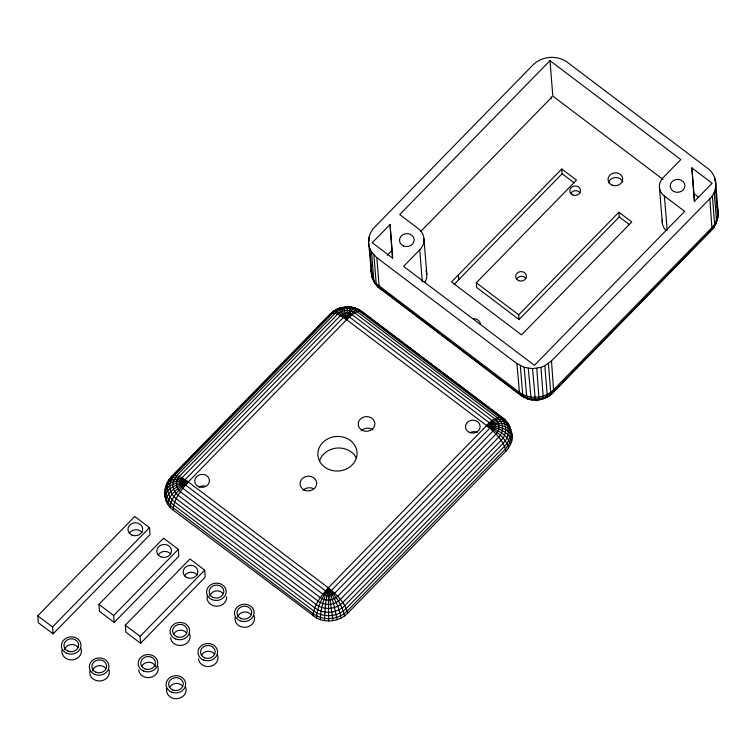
<?xml version="1.0" encoding="UTF-8"?>
<svg xmlns="http://www.w3.org/2000/svg" width="756" height="756" viewBox="0 0 756 756"><rect width="100%" height="100%" fill="white"/><g stroke="black" fill="none" stroke-linecap="round" stroke-linejoin="round"><path stroke-width="1.13" d="M316.528 618.049L173.039 510.017C162.058 502.324 162.549 485.437 171.565 476.422L329.899 314.212C335.636 311.066 341.901 316.802 346.607 319.703L486.647 425.571C505.755 421.281 521.753 432.744 506.01 451.048L347.665 613.258C339.709 621.309 326.564 623.19 316.528 618.049C316.934 607.03 322.604 596.928 328.312 587.781L486.647 425.571C491.164 419.504 503.638 411.793 506.69 423.237M173.039 510.017C173.767 499.045 181.232 489.812 188.263 481.912L346.607 319.703C350.841 316.102 356.218 309.506 362.398 311.746L502.447 417.614M313.088 615.885C313.816 604.913 321.272 595.681 328.312 587.781C336.467 594.547 345.209 602.541 347.665 613.258M170.081 507.342C171.111 496.465 180.249 488.376 188.263 481.912L328.312 587.781C335.333 595.983 342.44 605.102 344.585 615.923M547.713 395.804L549.111 395.813L552.995 392.704L553.666 391.391L551.483 360.943L709.818 198.733C718.597 190.503 717.463 175.09 707.55 168.257L567.501 62.379C557.333 54.763 541.835 55.953 532.923 65.007L374.579 227.216C369.145 232.697 366.953 241.24 369.807 248.516L372.113 277.168L374.315 282.423L377.669 286.789L520.497 395.171C530.079 402.57 544.641 401.474 552.995 392.704L711.33 230.495C716.508 224.986 719.003 217.218 717.917 209.724M167.709 504.252C168.994 493.488 179.635 486.845 188.263 481.912C183.566 479.02 177.301 473.275 171.565 476.422L170.884 477.735L333.783 311.103L339.057 312.946L346.607 319.703L351.011 313.995L356.671 309.488L358.079 309.261L362.398 311.746M714.496 226.138L710.12 231.298L713.702 227.594L714.647 224.296L712.35 195.653M165.989 500.831C167.482 490.238 179.389 485.286 188.263 481.912C182.659 479.54 172.822 474.088 168.399 480.778L172.774 475.618M166.358 486.032C168.021 476.403 181.742 480.032 188.263 481.912C179.503 483.755 166.613 486.788 164.978 497.183M715.431 188.594L717.737 217.246L715.478 224.39L713.947 225.666M164.695 493.432C166.414 483.273 179.956 482.328 188.263 481.912C180.712 481.071 166.887 479.776 165.158 489.671L166.055 486.94M717.038 217.435L718.2 213.485L715.611 181.081M368.512 241.117L371.621 275.467L371.574 269.92M339.614 309.213L340.247 307.862L347.533 306.738L354.762 307.881L356.114 309.232M167.416 482.526C163.844 490.37 166.811 500.066 173.691 505.065L313.74 610.933C323.303 618.096 337.866 616.981 346.239 608.467L504.573 446.257C510.64 440.285 512.152 430.258 507.456 423.029C500.945 419.089 492.912 422.831 486.647 425.571C494.802 432.337 503.553 440.332 506.01 451.048M717.737 217.246L714.647 224.296L712.124 227.386L553.789 389.595C544.878 398.648 529.38 399.839 519.202 392.213L376.204 283.68L373.833 280.589L371.527 251.937L369.807 248.516M335.758 310.782L336.855 309.232L340.247 307.862L340.899 308.24L346.607 319.703L351.171 311.085L353.742 308.259L354.762 307.881L359.157 309.705L361.585 311.878M544.991 397.458L546.758 397.24L547.155 394.415L544.849 365.772L551.483 360.943M535.55 399.659L535.361 400.179L532.526 368.654L524.173 367.331L516.896 363.57L376.857 257.701L371.527 251.937M715.478 224.39L716.537 220.884L714.231 192.232M170.582 478.293C165.224 485.721 167.322 496.777 174.74 502.022L314.789 607.89C323.596 614.486 337.015 613.456 344.736 605.622L503.071 443.403C510.669 436.278 509.695 422.935 501.105 417.01L358.079 309.261M390.03 224.513L372.254 242.723L392.525 258.042L390.03 224.513L392.014 249.111M667.17 230.372L664.411 196.05A14.714 12.965 -4.6 0 1 663.04 177.754L680.816 159.554L549.981 60.65L399.726 214.581L418.153 228.51A17.171 15.129 -4.6 0 1 419.741 249.849L422.32 281.894M387.261 255.245L392.109 250.283L392.704 258.372M37.8 615.809L134.738 516.499L149.48 527.641L150.038 534.577L53.1 633.887L38.358 622.746L37.8 615.809L52.542 626.951L53.1 633.887M420.648 231.553L552.022 96.957M419.741 249.849L403.581 266.405L534.416 365.309L684.681 211.368L664.411 196.05M52.542 626.951L149.48 527.641M98.932 604.384L163.561 538.178L178.303 549.319L178.86 556.255L114.232 622.462L99.49 611.32L98.932 604.384L113.674 615.526L114.232 622.462M113.674 615.526L178.303 549.319M519.079 319.552L476.696 287.507L476.318 282.782L576.488 180.155L561.746 169.013L451.502 281.96L521.527 334.889L631.77 221.952L618.871 212.2L518.701 314.827L519.079 319.552L619.249 216.925L618.871 212.2M454.158 284.35L562.124 173.738L561.746 169.013M125.307 625.203L189.936 558.996L204.678 570.147L205.235 577.074L140.607 643.28L125.865 632.139L125.307 625.203L140.049 636.354L140.607 643.28M140.049 636.354L204.678 570.147M551.785 393.507L712.01 229.181L709.818 198.733M553.666 391.391C544.896 400.302 529.625 401.474 519.608 393.97L516.896 363.57M532.3 399.404L531.685 399.886L527.338 398.705L526.781 397.684L524.173 367.331M333.783 311.103L329.899 314.212L329.229 315.526L332.801 311.708L336.855 309.232L337.904 309.459L340.833 311.869L346.607 319.703L350.595 307.512L351.209 307.03L355.556 308.202M549.111 395.813L550.094 395.208L550.699 392.26L548.402 363.608M336.136 309.676L339.813 308.183M532.526 368.654L540.937 367.359L544.849 365.772M546.758 397.24L539.189 399.64L531.184 399.631L528.274 368.314M529.153 398.658L527.338 398.705M340.786 307.957L342.733 307.503M539.878 399.168L542.647 399.055L543.28 397.703L540.937 367.359M347.713 306.974L343.706 307.276L346.607 319.703L347.533 306.738L351.701 307.286M520.345 365.734L522.651 394.386L523.001 396.106L524.815 397.656L519.608 393.97M381.789 289.907L377.669 286.789L376.204 283.68L373.899 255.027M373.833 280.589L374.315 282.423L377.168 284.917M691.872 167.908L712.143 183.236L694.367 201.436L691.872 167.908L694.547 201.776M693.951 193.678L698.553 197.165M662.965 179.37L552.834 96.116L549.981 60.65M562.124 173.738L574.106 182.801M619.249 216.925L629.389 224.589M476.318 282.782L518.701 314.827M535.39 399.357L537.27 400.784M521.829 395.775L376.658 285.475M363.286 312.946L374.56 321.47M376.441 322.888L386.779 330.703M393.356 335.683L405.575 344.916M407.456 346.342L420.62 356.284M425.316 359.837L436.599 368.361M438.48 369.788L451.634 379.729M456.331 383.283L467.614 391.816M472.311 395.369L482.649 403.184M487.355 406.737L498.629 415.261M503.326 418.815L506.237 421.442M507.456 423.029L510.272 427.858L511.803 433.396M377.858 285.806L379.228 287.592M380.448 289.302L379.153 286.344L376.857 257.701M372.113 277.168L375.439 283.887M538.82 399.414L539.056 399.896L536.788 368.323M717.16 206.993L717.671 208.817M373.351 278.964L373.823 280.674L372.623 279.058L370.809 269.76L371.347 271.773M512.077 437.148L511.273 431.449M511.614 440.909C508.457 430.674 495.964 427.575 486.647 425.571C496.021 418.351 507.333 414.751 510.782 429.748C507.493 420.241 494.037 423.596 486.647 425.571C495.567 430.769 505.792 437.374 508.533 447.968M510.423 444.547C507.446 434.124 495.945 429.153 486.647 425.571C495.426 425.968 506.331 427.112 511.547 435.144L509.913 442.43L505.566 448.828L347.231 611.046C338.452 619.958 323.19 621.13 313.173 613.626L173.124 507.758C168.078 503.921 164.789 497.817 164.903 491.428M341.032 618.087C339.227 607.181 333.859 597.202 328.312 587.781C324.239 597.92 320.421 608.599 320.364 619.646M551.143 96.796L551.389 98.686M337.119 619.674L333.594 603.553L328.312 587.781L325.458 604.176L324.466 620.629M332.971 620.638L328.312 587.781L328.709 620.969M714.6 177.433L714.874 180.873M659.43 187.233L662.284 222.699M458.344 274.948L458.722 279.673M423.965 238.801L426.819 274.277M368.975 237.356L369.249 240.795M717.85 213.636L717.992 215.488M158.108 555.121A7.362 6.483 -4.6 0 1 170.809 554.157M129.285 533.443A7.362 6.483 -4.6 0 1 141.996 532.479M80.949 648.317A9.809 8.647 -4.6 0 1 72.311 659.884A9.809 8.647 -4.6 0 1 62.049 649.744M64.543 649.905A7.362 6.483 -4.6 0 1 70.317 644.698A7.362 6.483 -4.6 0 1 77.868 647.325M108.873 669.4A9.809 8.647 -4.6 0 1 100.227 680.967A9.809 8.647 -4.6 0 1 89.973 670.827M92.468 670.988A7.362 6.483 -4.6 0 1 98.242 665.781A7.362 6.483 -4.6 0 1 105.793 668.408M226.658 596.834A9.809 8.647 -4.6 0 1 216.235 606.217A9.809 8.647 -4.6 0 1 207.267 596.059M209.762 596.21A7.362 6.483 -4.6 0 1 215.536 591.012A7.362 6.483 -4.6 0 1 223.077 593.64M254.073 615.724A9.809 8.647 -4.6 0 1 245.426 627.291A9.809 8.647 -4.6 0 1 235.173 617.161M237.667 617.312A7.362 6.483 -4.6 0 1 243.441 612.114A7.362 6.483 -4.6 0 1 250.992 614.732M189.595 633.897A9.809 8.647 -4.6 0 1 182.234 645.293A9.809 8.647 -4.6 0 1 170.535 637.582M173.814 633.868A7.362 6.483 -4.6 0 1 186.524 632.904M217.511 654.989A9.809 8.647 -4.6 0 1 210.14 666.395A9.809 8.647 -4.6 0 1 198.441 658.684M201.72 654.961A7.362 6.483 -4.6 0 1 214.43 653.997M157.702 666.027A9.809 8.647 -4.6 0 1 150.34 677.433A9.809 8.647 -4.6 0 1 138.641 669.721M141.92 665.998A7.362 6.483 -4.6 0 1 148.998 662.265A7.362 6.483 -4.6 0 1 155.471 666.546M185.617 687.128A9.809 8.647 -4.6 0 1 176.97 698.695A9.809 8.647 -4.6 0 1 166.717 688.565M169.826 687.1A7.362 6.483 -4.6 0 1 182.536 686.136M184.483 575.949A7.362 6.483 -4.6 0 1 197.193 574.985M608.542 182.876A7.362 6.483 -4.6 0 1 615.271 177.547A7.362 6.483 -4.6 0 1 622.717 181.799M570.733 193.394A5.396 4.753 -4.6 0 1 580.05 192.685M516.594 279.04A5.396 4.753 -4.6 0 1 525.911 278.331M472.661 318.531A7.362 6.483 -4.6 0 1 480.476 324.437M665.904 230.344A14.714 12.965 -4.6 0 1 662.53 219.316M425.94 270.412A17.171 15.129 -4.6 0 1 425.08 281.988M319.448 461.16A19.618 17.293 -4.6 0 1 337.1 448.043A19.618 17.293 -4.6 0 1 356.501 458.344M303.043 490.351A8.335 7.352 -4.6 0 1 312.993 488.423M361.207 430.759A8.335 7.352 -4.6 0 1 372.963 429.871M199.159 486.968A7.362 6.483 -4.6 0 1 204.715 486.07M469.863 432.725A7.362 6.483 -4.6 0 1 477.216 432.385M170.185 483.131C168.853 488.971 171.48 495.189 176.224 498.714L316.273 604.583C324.059 610.423 335.938 609.516 342.761 602.579L501.096 440.37C507.824 434.057 506.955 422.254 499.357 417.019L359.308 311.141C351.521 305.311 339.642 306.218 332.82 313.154L174.485 475.363L172.548 477.726L170.185 483.131M173.029 482.177C171.914 487.072 174.116 492.288 178.095 495.256L318.144 601.124C324.683 606.019 334.643 605.254 340.38 599.432L498.714 437.223C504.356 431.931 503.628 422.028 497.25 417.633L357.21 311.765C350.671 306.86 340.701 307.626 334.974 313.447L176.639 475.656L173.029 482.177M176.375 481.563L176.791 487.138L180.315 491.731L320.355 597.599C325.449 601.417 333.198 600.822 337.649 596.295L495.993 434.076C500.377 429.966 499.81 422.254 494.849 418.843L354.81 312.975C349.716 309.157 341.967 309.752 337.516 314.279L179.181 476.488L176.375 481.563M180.098 481.307L180.382 485.125L182.791 488.272L322.84 594.14C326.318 596.739 331.619 596.333 334.672 593.243L493.007 431.033C496.012 428.208 495.624 422.944 492.232 420.601L352.183 314.732C348.705 312.124 343.404 312.53 340.361 315.63L182.016 477.839L180.098 481.307M184.105 481.43L184.247 483.367L185.475 484.955L325.524 590.833L328.973 591.655L331.525 590.37L489.86 428.161L490.871 425.099L489.472 422.869L349.423 317L345.974 316.178L343.413 317.454L185.078 479.663L184.105 481.43M160.886 556.822A7.362 6.483 -4.6 0 0 171.48 550.387A7.362 6.483 -4.6 0 0 160.055 545.624A7.362 6.483 -4.6 0 0 160.886 556.822M132.073 535.144A7.362 6.483 -4.6 0 0 142.657 528.709A7.362 6.483 -4.6 0 0 131.242 523.946A7.362 6.483 -4.6 0 0 132.073 535.144M66.868 653.326A9.809 8.647 -4.6 0 0 80.986 644.745A9.809 8.647 -4.6 0 0 65.753 638.395A9.809 8.647 -4.6 0 0 66.868 653.326M68.04 651.143A7.362 6.483 -4.6 0 0 78.624 644.707A7.362 6.483 -4.6 0 0 67.208 639.935A7.362 6.483 -4.6 0 0 68.04 651.143M94.793 674.409A9.809 8.647 -4.6 0 0 108.902 665.828A9.809 8.647 -4.6 0 0 93.678 659.478A9.809 8.647 -4.6 0 0 94.793 674.409M95.965 672.226A7.362 6.483 -4.6 0 0 106.549 665.79A7.362 6.483 -4.6 0 0 95.124 661.027A7.362 6.483 -4.6 0 0 95.965 672.226M212.077 599.64A9.809 8.647 -4.6 0 0 226.195 591.06A9.809 8.647 -4.6 0 0 210.962 584.7A9.809 8.647 -4.6 0 0 212.077 599.64M213.249 597.457A7.362 6.483 -4.6 0 0 223.842 591.022A7.362 6.483 -4.6 0 0 212.417 586.25A7.362 6.483 -4.6 0 0 213.249 597.457M239.983 620.733A9.809 8.647 -4.6 0 0 254.101 612.152A9.809 8.647 -4.6 0 0 238.877 605.802A9.809 8.647 -4.6 0 0 239.983 620.733M241.164 618.55A7.362 6.483 -4.6 0 0 251.748 612.114A7.362 6.483 -4.6 0 0 240.323 607.351A7.362 6.483 -4.6 0 0 241.164 618.55M175.515 638.905A9.809 8.647 -4.6 0 0 189.633 630.324A9.809 8.647 -4.6 0 0 174.409 623.974A9.809 8.647 -4.6 0 0 175.515 638.905M176.696 636.722A7.362 6.483 -4.6 0 0 187.28 630.287A7.362 6.483 -4.6 0 0 175.855 625.524A7.362 6.483 -4.6 0 0 176.696 636.722M203.43 659.997A9.809 8.647 -4.6 0 0 217.539 651.426A9.809 8.647 -4.6 0 0 202.315 645.066A9.809 8.647 -4.6 0 0 203.43 659.997M204.602 657.814A7.362 6.483 -4.6 0 0 215.186 651.379A7.362 6.483 -4.6 0 0 203.77 646.616A7.362 6.483 -4.6 0 0 204.602 657.814M143.621 671.044A9.809 8.647 -4.6 0 0 157.739 662.464A9.809 8.647 -4.6 0 0 142.515 656.104A9.809 8.647 -4.6 0 0 143.621 671.044M144.802 668.852A7.362 6.483 -4.6 0 0 155.386 662.426A7.362 6.483 -4.6 0 0 143.961 657.654A7.362 6.483 -4.6 0 0 144.802 668.852M171.536 692.137A9.809 8.647 -4.6 0 0 185.645 683.556A9.809 8.647 -4.6 0 0 170.421 677.206A9.809 8.647 -4.6 0 0 171.536 692.137M172.708 689.954A7.362 6.483 -4.6 0 0 183.292 683.518A7.362 6.483 -4.6 0 0 171.877 678.756A7.362 6.483 -4.6 0 0 172.708 689.954M187.271 577.641A7.362 6.483 -4.6 0 0 197.855 571.205A7.362 6.483 -4.6 0 0 186.43 566.442A7.362 6.483 -4.6 0 0 187.271 577.641M518.663 280.637A5.396 4.753 -4.6 0 0 526.431 275.921A5.396 4.753 -4.6 0 0 518.049 272.425A5.396 4.753 -4.6 0 0 518.663 280.637M572.802 194.991A5.396 4.753 -4.6 0 0 580.561 190.276A5.396 4.753 -4.6 0 0 572.188 186.779A5.396 4.753 -4.6 0 0 572.802 194.991M612.124 185.163A7.362 6.483 -4.6 0 0 622.708 178.728A7.362 6.483 -4.6 0 0 611.283 173.965A7.362 6.483 -4.6 0 0 612.124 185.163M673.974 191.58A7.362 6.483 -4.6 0 0 684.908 185.626A7.362 6.483 -4.6 0 0 673.794 180.353A7.362 6.483 -4.6 0 0 673.974 191.58M403.591 245.974A7.362 6.483 -4.6 0 0 414.175 239.539A7.362 6.483 -4.6 0 0 402.759 234.776A7.362 6.483 -4.6 0 0 403.591 245.974M328.784 469.41A19.618 17.293 -4.6 0 0 357.021 452.258A19.618 17.293 -4.6 0 0 326.564 439.548A19.618 17.293 -4.6 0 0 328.784 469.41M304.687 490.19A8.335 7.352 -4.6 0 0 316.688 482.904A8.335 7.352 -4.6 0 0 303.742 477.499A8.335 7.352 -4.6 0 0 304.687 490.19M362.852 430.608A8.335 7.352 -4.6 0 0 374.853 423.313A8.335 7.352 -4.6 0 0 361.907 417.917A8.335 7.352 -4.6 0 0 362.852 430.608M469.353 432.404A7.362 6.483 -4.6 0 0 480.164 426.271A7.362 6.483 -4.6 0 0 468.937 421.177A7.362 6.483 -4.6 0 0 469.353 432.404M198.62 486.637A7.362 6.483 -4.6 0 0 209.45 480.532A7.362 6.483 -4.6 0 0 198.233 475.411A7.362 6.483 -4.6 0 0 198.62 486.637"/></g></svg>
